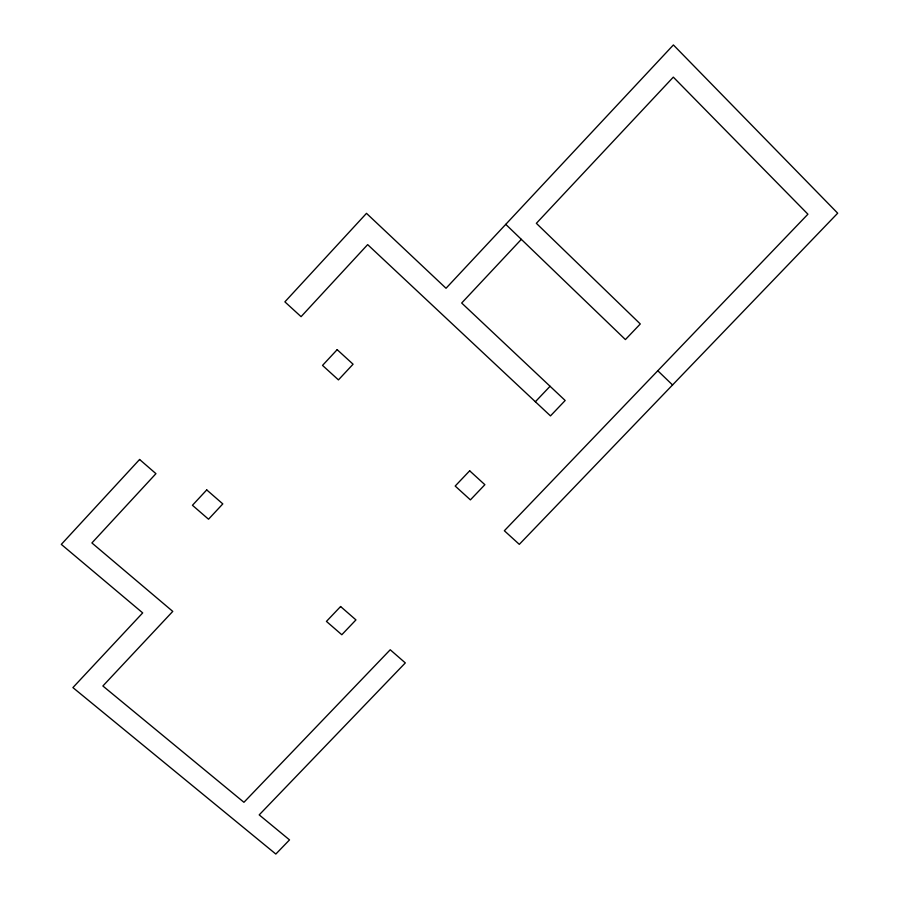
<?xml version="1.0" encoding="UTF-8"?>
<svg xmlns="http://www.w3.org/2000/svg" width="899" height="899" viewBox="0 0 899 899"><rect width="100%" height="100%" fill="white"/><g stroke="black" fill="none" stroke-linecap="round" stroke-linejoin="round"><path stroke-width="1.35" d="M521.341 239.348L461.681 303.019L565.168 400.493L550.48 415.9L367.657 244.618L301.075 316.662L284.882 301.862L366.489 213.344L446.028 288.276L673.396 44.95L837.688 213.198L519.307 544.356L504.35 530.747L807.92 214.198L673.317 77.134L536.355 223.323L640.29 323.966L625.412 339.575L505.766 224.357M535.366 401.741L550.064 386.278M657.787 370.748L672.553 384.963M139.592 459.479L61.312 544.389L142.694 612.904L72.909 687.589L275.836 854.05L289.523 839.891L259.204 814.887L405.314 662.911L390.222 649.763L243.932 802.301L102.879 685.993L172.765 611.399L91.9 542.951L155.943 473.661L139.592 459.479M206.736 489.91L192.442 505.283L208.523 519.217L222.806 503.901L206.736 489.91M337.17 349.666L322.527 365.41L338.44 379.895L353.071 364.207L337.17 349.666M340.597 606.522L326.438 621.411L341.811 634.739L355.948 619.905L340.597 606.522M469.671 470.806L455.186 486.044L470.402 499.878L484.876 484.696L469.671 470.806"/></g></svg>
